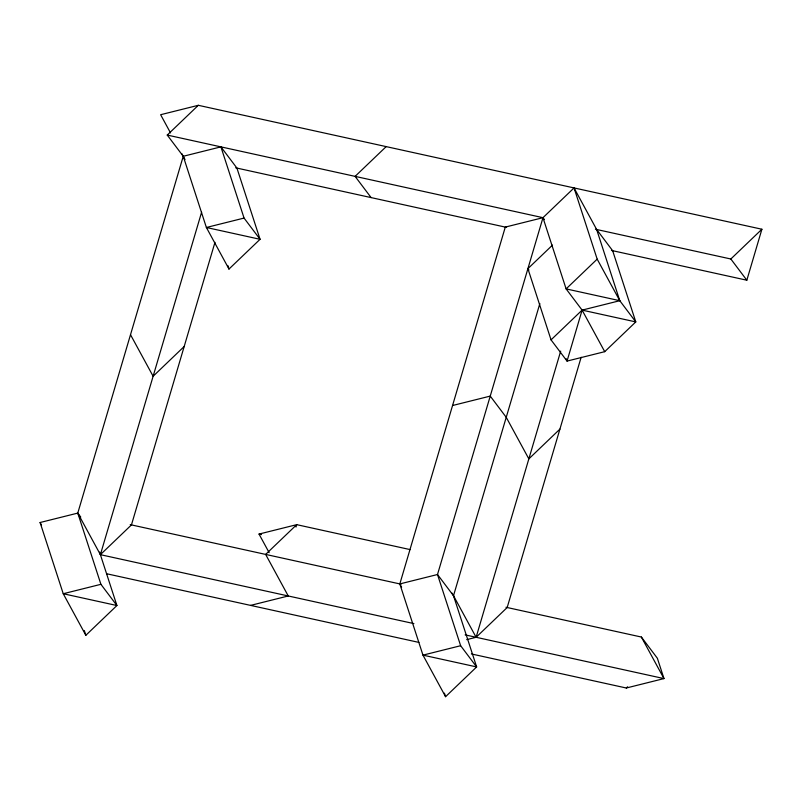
<?xml version="1.0" encoding="UTF-8"?>
<svg xmlns="http://www.w3.org/2000/svg" width="802" height="802" viewBox="0 0 802 802"><rect width="100%" height="100%" fill="white"/><g stroke="black" fill="none" stroke-linecap="round" stroke-linejoin="round"><path stroke-width="1.2" d="M80.771 517.079L77.774 513.1L40.1 522.513L63.238 593.731L85.844 635.294L116.912 605.53L100.912 584.317L77.774 513.1L183.247 156.28L167.247 135.067L198.315 105.303L761.9 229.232L746.832 280.209L611.425 250.435M201.603 212.209L100.39 554.663L413.902 623.605M214.976 242.324L131.448 524.909L100.39 554.663L77.774 513.1M296.008 527.024L296.71 524.658L410.153 549.601M539.856 303.557L453.501 595.726L476.639 666.933L445.571 696.697L422.965 655.134L399.827 583.926L505.29 227.096L542.974 217.683L574.042 187.929L596.648 229.482L612.648 250.705L635.785 321.913L604.718 351.677L567.044 361.09L551.044 339.868L527.906 268.66L552.498 245.101M560.698 351.106L476.117 637.289L466.694 639.635M581.149 357.271L507.175 607.525L476.117 637.289L452.087 593.129M228.991 269.051L260.059 239.297L236.921 168.079L220.921 146.866L183.247 156.28L206.385 227.487L228.991 269.051L227.838 265.492M386.173 146.616L355.106 176.37L371.105 197.593M184.189 346.494L153.122 376.258L130.505 334.695M574.042 187.929L597.179 259.136L566.112 288.9L582.112 310.113L604.718 351.677M551.044 339.868L582.112 310.113L619.786 300.7L635.785 321.913L582.112 310.113L567.044 361.09L566.272 358.715M595.425 229.222L730.833 258.996L761.9 229.232M559.916 429.11L528.849 458.874L506.232 417.311L490.243 396.098L452.559 405.511M471.375 653.941L626.302 688.006L627.595 686.773M198.315 105.303L160.631 114.716L170.525 132.901M244.059 218.074L206.385 227.487L260.059 239.297L244.059 218.074L220.921 146.866M269.141 552.658L259.026 534.072L296.71 524.658L265.642 554.413L288.249 595.976L250.575 605.39M100.912 584.317L63.238 593.731L116.912 605.53L99.558 552.127M460.639 645.72L422.965 655.134L476.639 666.933L460.639 645.72L437.501 574.513L542.974 217.683L167.247 135.067M626.302 688.006L663.976 678.592L657.369 658.252L641.369 637.039L505.962 607.254M235.698 167.819L506.513 227.367M596.648 229.482L619.786 300.7L566.112 288.9L542.974 217.683L544.428 219.608M259.026 534.072L261.472 534.603M130.235 524.638L401.05 584.187M465.13 634.873L663.976 678.592L641.369 637.039M106.626 573.741L418.915 642.412M730.833 258.996L746.832 280.209M527.906 268.66L528.909 269.983M454.503 597.049L437.501 574.513L399.827 583.926L401.612 587.204M597.179 259.136L619.786 300.7M181.833 153.683L185.031 159.558M40.1 522.513L41.514 525.12M444.418 693.139L445.571 696.697M84.31 630.542L85.844 635.294"/></g></svg>
